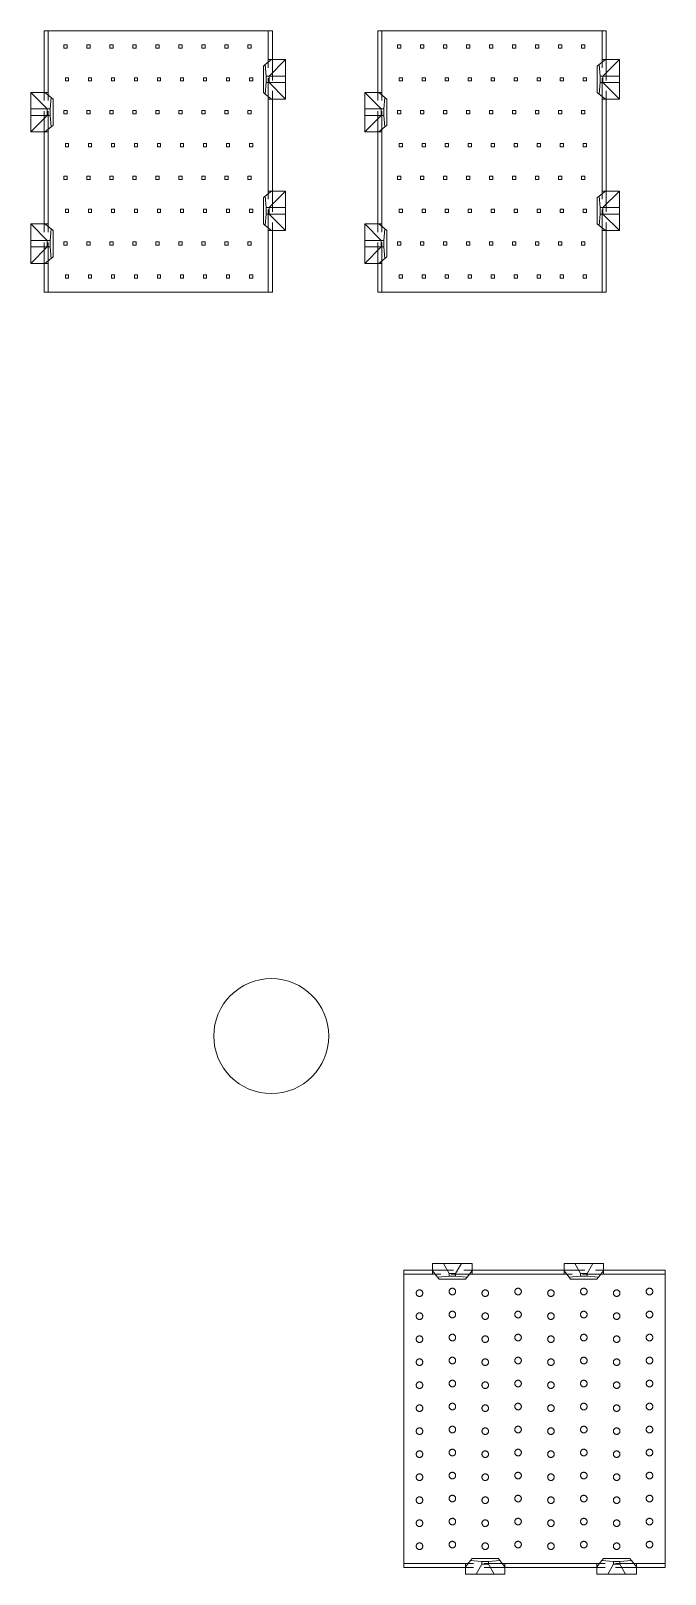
# Model space of a CAD drawing. Header units: millimetres. Extents: x 5 to 589, y 5 to 415.
# Drawn here: x 355.9 to 394.5, y 123.1 to 217 of the extents above; entities that cross this region are included whole.
import ezdxf

# ---------------------------------------------------------------- set-up
doc = ezdxf.new("R2010")
doc.units = ezdxf.units.MM
doc.linetypes.add('HIDDEN', pattern=[1.905, 1.27, -0.635])

msp = doc.modelspace()

# ---------------------------------------------------------------- linework, layer by layer
at = {"color": 7, "linetype": 'Continuous', "lineweight": 15}
for p, q in [((356.722, 217.044), (356.722, 213.294)), ((356.972, 217.044), (356.722, 217.044)), ((356.972, 217.044), (356.972, 213.294)), ((370.372, 217.044), (356.972, 217.044)), ((370.372, 215.294), (370.372, 217.044)), ((370.622, 217.044), (370.372, 217.044)), ((370.622, 217.044), (370.622, 215.294)), ((377.042, 217.044), (377.042, 213.294)), ((377.292, 217.044), (377.042, 217.044)), ((377.292, 217.044), (377.292, 213.294)), ((390.692, 217.044), (377.292, 217.044)), ((390.692, 215.294), (390.692, 217.044)), ((390.942, 217.044), (390.692, 217.044)), ((390.942, 217.044), (390.942, 215.294)), ((370.572, 215.294), (370.191, 214.989)), ((370.372, 215.294), (370.572, 215.294)), ((371.422, 215.294), (370.422, 214.294)), ((370.572, 215.294), (371.422, 215.294)), ((371.422, 215.294), (371.422, 214.294)), ((390.892, 215.294), (390.511, 214.989)), ((390.692, 215.294), (390.892, 215.294)), ((391.742, 215.294), (390.742, 214.294)), ((390.892, 215.294), (391.742, 215.294)), ((391.742, 215.294), (391.742, 214.294)), ((370.072, 214.894), (370.191, 214.989)), ((370.072, 213.294), (370.072, 214.894)), ((370.191, 214.989), (370.252, 214.294)), ((370.252, 214.294), (370.252, 213.894)), ((370.422, 214.294), (370.252, 214.294)), ((370.422, 213.894), (370.422, 214.294)), ((371.422, 214.294), (370.422, 214.294)), ((371.422, 214.294), (371.422, 213.894)), ((390.392, 214.894), (390.511, 214.989)), ((390.392, 213.294), (390.392, 214.894)), ((390.511, 214.989), (390.572, 214.294)), ((390.572, 214.294), (390.572, 213.894)), ((390.742, 214.294), (390.572, 214.294)), ((390.742, 213.894), (390.742, 214.294)), ((391.742, 214.294), (390.742, 214.294)), ((391.742, 214.294), (391.742, 213.894)), ((356.922, 212.294), (355.922, 213.294)), ((355.922, 212.294), (355.922, 213.294)), ((355.922, 213.294), (356.772, 213.294)), ((357.153, 212.989), (356.772, 213.294)), ((356.772, 213.294), (356.972, 213.294)), ((370.191, 213.199), (370.072, 213.294)), ((370.252, 213.894), (370.191, 213.199)), ((370.252, 213.894), (370.422, 213.894)), ((370.422, 213.894), (371.422, 212.894)), ((370.422, 213.894), (371.422, 213.894)), ((371.422, 213.894), (371.422, 212.894)), ((376.242, 213.294), (377.092, 213.294)), ((377.242, 212.294), (376.242, 213.294)), ((376.242, 212.294), (376.242, 213.294)), ((377.473, 212.989), (377.092, 213.294)), ((377.092, 213.294), (377.292, 213.294)), ((390.511, 213.199), (390.392, 213.294)), ((390.572, 213.894), (390.511, 213.199)), ((390.572, 213.894), (390.742, 213.894)), ((390.742, 213.894), (391.742, 212.894)), ((390.742, 213.894), (391.742, 213.894)), ((391.742, 213.894), (391.742, 212.894)), ((355.922, 211.894), (355.922, 212.294)), ((356.922, 212.294), (355.922, 212.294)), ((356.922, 212.294), (356.922, 211.894)), ((357.092, 212.294), (356.922, 212.294)), ((357.092, 212.294), (357.153, 212.989)), ((357.092, 211.894), (357.092, 212.294)), ((357.153, 212.989), (357.272, 212.894)), ((357.272, 212.894), (357.272, 211.294)), ((370.191, 213.199), (370.572, 212.894)), ((370.372, 207.294), (370.372, 212.894)), ((370.572, 212.894), (370.372, 212.894)), ((371.422, 212.894), (370.572, 212.894)), ((370.622, 212.894), (370.622, 207.294)), ((376.242, 211.894), (376.242, 212.294)), ((377.242, 212.294), (376.242, 212.294)), ((377.242, 212.294), (377.242, 211.894)), ((377.412, 212.294), (377.242, 212.294)), ((377.412, 212.294), (377.473, 212.989)), ((377.412, 211.894), (377.412, 212.294)), ((377.473, 212.989), (377.592, 212.894)), ((377.592, 212.894), (377.592, 211.294)), ((390.511, 213.199), (390.892, 212.894)), ((390.692, 207.294), (390.692, 212.894)), ((390.892, 212.894), (390.692, 212.894)), ((391.742, 212.894), (390.892, 212.894)), ((390.942, 212.894), (390.942, 207.294)), ((355.922, 210.894), (356.922, 211.894)), ((355.922, 211.894), (356.922, 211.894)), ((355.922, 210.894), (355.922, 211.894)), ((356.922, 211.894), (357.092, 211.894)), ((357.153, 211.199), (357.092, 211.894)), ((376.242, 211.894), (377.242, 211.894)), ((376.242, 210.894), (376.242, 211.894)), ((376.242, 210.894), (377.242, 211.894)), ((377.242, 211.894), (377.412, 211.894)), ((377.473, 211.199), (377.412, 211.894)), ((356.772, 210.894), (355.922, 210.894)), ((356.722, 205.294), (356.722, 210.894)), ((357.153, 211.199), (356.772, 210.894)), ((356.972, 210.894), (356.772, 210.894)), ((356.972, 210.894), (356.972, 205.294)), ((357.272, 211.294), (357.153, 211.199)), ((377.092, 210.894), (376.242, 210.894)), ((377.042, 205.294), (377.042, 210.894)), ((377.473, 211.199), (377.092, 210.894)), ((377.292, 210.894), (377.092, 210.894)), ((377.292, 210.894), (377.292, 205.294)), ((377.592, 211.294), (377.473, 211.199)), ((370.072, 206.894), (370.191, 206.989)), ((370.072, 205.294), (370.072, 206.894)), ((370.572, 207.294), (370.191, 206.989)), ((370.191, 206.989), (370.252, 206.294)), ((370.372, 207.294), (370.572, 207.294)), ((371.422, 207.294), (370.422, 206.294)), ((370.572, 207.294), (371.422, 207.294)), ((371.422, 207.294), (371.422, 206.294)), ((390.392, 206.894), (390.511, 206.989)), ((390.392, 205.294), (390.392, 206.894)), ((390.892, 207.294), (390.511, 206.989)), ((390.511, 206.989), (390.572, 206.294)), ((390.692, 207.294), (390.892, 207.294)), ((391.742, 207.294), (390.742, 206.294)), ((390.892, 207.294), (391.742, 207.294)), ((391.742, 207.294), (391.742, 206.294)), ((370.252, 205.894), (370.191, 205.199)), ((370.422, 206.294), (370.252, 206.294)), ((370.252, 206.294), (370.252, 205.894)), ((370.252, 205.894), (370.422, 205.894)), ((370.422, 205.894), (370.422, 206.294)), ((371.422, 206.294), (370.422, 206.294)), ((370.422, 205.894), (371.422, 205.894)), ((370.422, 205.894), (371.422, 204.894)), ((371.422, 206.294), (371.422, 205.894)), ((371.422, 205.894), (371.422, 204.894)), ((390.572, 205.894), (390.511, 205.199)), ((390.572, 206.294), (390.572, 205.894)), ((390.742, 206.294), (390.572, 206.294)), ((390.572, 205.894), (390.742, 205.894)), ((390.742, 205.894), (390.742, 206.294)), ((391.742, 206.294), (390.742, 206.294)), ((390.742, 205.894), (391.742, 205.894)), ((390.742, 205.894), (391.742, 204.894)), ((391.742, 206.294), (391.742, 205.894)), ((391.742, 205.894), (391.742, 204.894)), ((355.922, 205.294), (356.772, 205.294)), ((356.922, 204.294), (355.922, 205.294)), ((355.922, 204.294), (355.922, 205.294)), ((356.772, 205.294), (357.153, 204.989)), ((356.772, 205.294), (356.972, 205.294)), ((357.092, 204.294), (357.153, 204.989)), ((357.153, 204.989), (357.272, 204.894)), ((357.272, 204.894), (357.272, 203.294)), ((370.191, 205.199), (370.072, 205.294)), ((370.572, 204.894), (370.191, 205.199)), ((370.372, 201.144), (370.372, 204.894)), ((370.572, 204.894), (370.372, 204.894)), ((371.422, 204.894), (370.572, 204.894)), ((370.622, 204.894), (370.622, 201.144)), ((377.242, 204.294), (376.242, 205.294)), ((376.242, 204.294), (376.242, 205.294)), ((376.242, 205.294), (377.092, 205.294)), ((377.092, 205.294), (377.473, 204.989)), ((377.092, 205.294), (377.292, 205.294)), ((377.412, 204.294), (377.473, 204.989)), ((377.473, 204.989), (377.592, 204.894)), ((377.592, 204.894), (377.592, 203.294)), ((390.511, 205.199), (390.392, 205.294)), ((390.892, 204.894), (390.511, 205.199)), ((390.692, 201.144), (390.692, 204.894)), ((390.892, 204.894), (390.692, 204.894)), ((391.742, 204.894), (390.892, 204.894)), ((390.942, 204.894), (390.942, 201.144)), ((355.922, 203.894), (355.922, 204.294)), ((356.922, 204.294), (355.922, 204.294)), ((355.922, 202.894), (356.922, 203.894)), ((355.922, 203.894), (356.922, 203.894)), ((355.922, 202.894), (355.922, 203.894)), ((357.092, 204.294), (356.922, 204.294)), ((356.922, 204.294), (356.922, 203.894)), ((356.922, 203.894), (357.092, 203.894)), ((357.092, 203.894), (357.092, 204.294)), ((357.153, 203.199), (357.092, 203.894)), ((376.242, 203.894), (376.242, 204.294)), ((377.242, 204.294), (376.242, 204.294)), ((376.242, 202.894), (377.242, 203.894)), ((376.242, 203.894), (377.242, 203.894)), ((376.242, 202.894), (376.242, 203.894)), ((377.412, 204.294), (377.242, 204.294)), ((377.242, 204.294), (377.242, 203.894)), ((377.242, 203.894), (377.412, 203.894)), ((377.412, 203.894), (377.412, 204.294)), ((377.473, 203.199), (377.412, 203.894)), ((356.772, 202.894), (355.922, 202.894)), ((356.722, 201.144), (356.722, 202.894)), ((356.772, 202.894), (357.153, 203.199)), ((356.972, 202.894), (356.772, 202.894)), ((356.972, 202.894), (356.972, 201.144)), ((357.272, 203.294), (357.153, 203.199)), ((377.092, 202.894), (376.242, 202.894)), ((377.042, 201.144), (377.042, 202.894)), ((377.092, 202.894), (377.473, 203.199)), ((377.292, 202.894), (377.092, 202.894)), ((377.292, 202.894), (377.292, 201.144)), ((377.592, 203.294), (377.473, 203.199)), ((356.722, 201.144), (356.972, 201.144)), ((356.972, 201.144), (370.372, 201.144)), ((370.622, 201.144), (370.372, 201.144)), ((377.042, 201.144), (377.292, 201.144)), ((377.292, 201.144), (390.692, 201.144)), ((390.942, 201.144), (390.692, 201.144)), ((380.377, 141.564), (380.377, 142.014)), ((380.377, 142.014), (381.031, 142.014)), ((381.031, 142.014), (381.377, 141.414)), ((381.031, 142.014), (382.123, 142.014)), ((381.777, 141.414), (382.123, 142.014)), ((382.123, 142.014), (382.777, 142.014)), ((382.777, 142.014), (382.777, 141.564)), ((388.377, 141.564), (388.377, 142.014)), ((388.377, 142.014), (389.031, 142.014)), ((389.031, 142.014), (389.377, 141.414)), ((389.031, 142.014), (390.123, 142.014)), ((389.777, 141.414), (390.123, 142.014)), ((390.123, 142.014), (390.777, 142.014)), ((390.777, 142.014), (390.777, 141.564)), ((378.627, 141.614), (380.377, 141.614)), ((378.627, 141.614), (378.627, 141.364)), ((378.627, 141.364), (378.627, 123.764)), ((380.377, 141.364), (378.627, 141.364)), ((380.682, 141.183), (380.377, 141.564)), ((380.377, 141.364), (380.377, 141.564)), ((380.682, 141.183), (381.377, 141.244)), ((380.777, 141.064), (380.682, 141.183)), ((382.377, 141.064), (380.777, 141.064)), ((381.377, 141.414), (381.377, 141.244)), ((381.777, 141.414), (381.377, 141.414)), ((381.377, 141.244), (381.777, 141.244)), ((381.777, 141.244), (381.777, 141.414)), ((381.777, 141.244), (382.472, 141.183)), ((382.472, 141.183), (382.377, 141.064)), ((382.472, 141.183), (382.777, 141.564)), ((382.777, 141.614), (388.377, 141.614)), ((382.777, 141.564), (382.777, 141.364)), ((388.377, 141.364), (382.777, 141.364)), ((388.682, 141.183), (388.377, 141.564)), ((388.377, 141.364), (388.377, 141.564)), ((388.682, 141.183), (389.377, 141.244)), ((388.777, 141.064), (388.682, 141.183)), ((390.377, 141.064), (388.777, 141.064)), ((389.377, 141.414), (389.377, 141.244)), ((389.777, 141.414), (389.377, 141.414)), ((389.377, 141.244), (389.777, 141.244)), ((389.777, 141.244), (389.777, 141.414)), ((389.777, 141.244), (390.472, 141.183)), ((390.472, 141.183), (390.377, 141.064)), ((390.777, 141.564), (390.472, 141.183)), ((390.777, 141.614), (394.527, 141.614)), ((390.777, 141.564), (390.777, 141.364)), ((394.527, 141.364), (390.777, 141.364)), ((394.527, 141.614), (394.527, 141.364)), ((394.527, 123.764), (394.527, 141.364)), ((382.682, 123.945), (382.777, 124.064)), ((382.777, 124.064), (384.377, 124.064)), ((384.377, 124.064), (384.472, 123.945)), ((390.681, 123.945), (390.777, 124.064)), ((390.777, 124.064), (392.377, 124.064)), ((392.377, 124.064), (392.472, 123.945)), ((378.627, 123.764), (382.377, 123.764)), ((378.627, 123.764), (378.627, 123.514)), ((378.627, 123.514), (382.377, 123.514)), ((382.682, 123.945), (382.377, 123.564)), ((382.377, 123.564), (382.377, 123.764)), ((382.377, 123.114), (382.377, 123.564)), ((383.031, 123.114), (382.377, 123.114)), ((383.377, 123.884), (382.682, 123.945)), ((383.377, 123.714), (383.031, 123.114)), ((384.123, 123.114), (383.031, 123.114)), ((383.377, 123.884), (383.377, 123.714)), ((383.777, 123.884), (383.377, 123.884)), ((383.377, 123.714), (383.777, 123.714)), ((384.472, 123.945), (383.777, 123.884)), ((383.777, 123.714), (383.777, 123.884)), ((384.123, 123.114), (383.777, 123.714)), ((384.777, 123.114), (384.123, 123.114)), ((384.472, 123.945), (384.777, 123.564)), ((384.777, 123.764), (390.377, 123.764)), ((384.777, 123.764), (384.777, 123.564)), ((384.777, 123.564), (384.777, 123.114)), ((390.377, 123.514), (384.777, 123.514)), ((390.377, 123.564), (390.681, 123.945)), ((390.377, 123.564), (390.377, 123.764)), ((390.377, 123.114), (390.377, 123.564)), ((391.031, 123.114), (390.377, 123.114)), ((391.377, 123.884), (390.681, 123.945)), ((391.377, 123.714), (391.031, 123.114)), ((392.123, 123.114), (391.031, 123.114)), ((391.777, 123.884), (391.377, 123.884)), ((391.377, 123.884), (391.377, 123.714)), ((391.377, 123.714), (391.777, 123.714)), ((392.472, 123.945), (391.777, 123.884)), ((391.777, 123.714), (391.777, 123.884)), ((392.123, 123.114), (391.777, 123.714)), ((392.777, 123.114), (392.123, 123.114)), ((392.472, 123.945), (392.777, 123.564)), ((392.777, 123.764), (394.527, 123.764)), ((392.777, 123.764), (392.777, 123.564)), ((392.777, 123.564), (392.777, 123.114)), ((394.527, 123.514), (392.777, 123.514)), ((394.527, 123.514), (394.527, 123.764))]:
    msp.add_line(p, q, dxfattribs=at)
at = {"color": 7, "linetype": 'HIDDEN', "lineweight": 0}
for p, q in [((357.922, 216.194), (357.922, 215.994)), ((357.922, 216.194), (358.122, 216.194)), ((358.122, 216.194), (358.122, 215.994)), ((359.322, 216.194), (359.322, 215.994)), ((359.322, 216.194), (359.522, 216.194)), ((359.522, 216.194), (359.522, 215.994)), ((360.722, 216.194), (360.722, 215.994)), ((360.722, 216.194), (360.922, 216.194)), ((360.922, 216.194), (360.922, 215.994)), ((362.122, 216.194), (362.122, 215.994)), ((362.122, 216.194), (362.322, 216.194)), ((362.322, 216.194), (362.322, 215.994)), ((363.522, 216.194), (363.522, 215.994)), ((363.522, 216.194), (363.722, 216.194)), ((363.722, 216.194), (363.722, 215.994)), ((364.922, 216.194), (364.922, 215.994)), ((364.922, 216.194), (365.122, 216.194)), ((365.122, 216.194), (365.122, 215.994)), ((366.322, 216.194), (366.522, 216.194)), ((366.322, 216.194), (366.322, 215.994)), ((366.522, 216.194), (366.522, 215.994)), ((367.722, 216.194), (367.722, 215.994)), ((367.722, 216.194), (367.922, 216.194)), ((367.922, 216.194), (367.922, 215.994)), ((369.122, 216.194), (369.322, 216.194)), ((369.122, 216.194), (369.122, 215.994)), ((369.322, 216.194), (369.322, 215.994)), ((378.242, 216.194), (378.242, 215.994)), ((378.242, 216.194), (378.442, 216.194)), ((378.442, 216.194), (378.442, 215.994)), ((379.642, 216.194), (379.642, 215.994)), ((379.642, 216.194), (379.842, 216.194)), ((379.842, 216.194), (379.842, 215.994)), ((381.042, 216.194), (381.042, 215.994)), ((381.042, 216.194), (381.242, 216.194)), ((381.242, 216.194), (381.242, 215.994)), ((382.442, 216.194), (382.442, 215.994)), ((382.442, 216.194), (382.642, 216.194)), ((382.642, 216.194), (382.642, 215.994)), ((383.842, 216.194), (383.842, 215.994)), ((383.842, 216.194), (384.042, 216.194)), ((384.042, 216.194), (384.042, 215.994)), ((385.242, 216.194), (385.442, 216.194)), ((385.242, 216.194), (385.242, 215.994)), ((385.442, 216.194), (385.442, 215.994)), ((386.642, 216.194), (386.842, 216.194)), ((386.642, 216.194), (386.642, 215.994)), ((386.842, 216.194), (386.842, 215.994)), ((388.042, 216.194), (388.242, 216.194)), ((388.042, 216.194), (388.042, 215.994)), ((388.242, 216.194), (388.242, 215.994)), ((389.442, 216.194), (389.442, 215.994)), ((389.442, 216.194), (389.642, 216.194)), ((389.642, 216.194), (389.642, 215.994)), ((358.122, 215.994), (357.922, 215.994)), ((359.522, 215.994), (359.322, 215.994)), ((360.922, 215.994), (360.722, 215.994)), ((362.322, 215.994), (362.122, 215.994)), ((363.722, 215.994), (363.522, 215.994)), ((365.122, 215.994), (364.922, 215.994)), ((366.522, 215.994), (366.322, 215.994)), ((367.922, 215.994), (367.722, 215.994)), ((369.322, 215.994), (369.122, 215.994)), ((370.372, 212.894), (370.372, 215.294)), ((370.622, 215.294), (370.622, 212.894)), ((378.442, 215.994), (378.242, 215.994)), ((379.842, 215.994), (379.642, 215.994)), ((381.242, 215.994), (381.042, 215.994)), ((382.642, 215.994), (382.442, 215.994)), ((384.042, 215.994), (383.842, 215.994)), ((385.442, 215.994), (385.242, 215.994)), ((386.842, 215.994), (386.642, 215.994)), ((388.242, 215.994), (388.042, 215.994)), ((389.642, 215.994), (389.442, 215.994)), ((390.692, 212.894), (390.692, 215.294)), ((390.942, 215.294), (390.942, 212.894)), ((358.022, 213.994), (358.022, 214.194)), ((358.022, 214.194), (358.222, 214.194)), ((358.222, 214.194), (358.222, 213.994)), ((359.422, 213.994), (359.422, 214.194)), ((359.422, 214.194), (359.622, 214.194)), ((359.622, 214.194), (359.622, 213.994)), ((360.822, 214.194), (361.022, 214.194)), ((360.822, 213.994), (360.822, 214.194)), ((361.022, 214.194), (361.022, 213.994)), ((362.222, 213.994), (362.222, 214.194)), ((362.222, 214.194), (362.422, 214.194)), ((362.422, 214.194), (362.422, 213.994)), ((363.622, 214.194), (363.822, 214.194)), ((363.622, 213.994), (363.622, 214.194)), ((363.822, 214.194), (363.822, 213.994)), ((365.022, 214.194), (365.222, 214.194)), ((365.022, 213.994), (365.022, 214.194)), ((365.222, 214.194), (365.222, 213.994)), ((366.422, 213.994), (366.422, 214.194)), ((366.422, 214.194), (366.622, 214.194)), ((366.622, 214.194), (366.622, 213.994)), ((367.822, 213.994), (367.822, 214.194)), ((367.822, 214.194), (368.022, 214.194)), ((368.022, 214.194), (368.022, 213.994)), ((369.222, 213.994), (369.222, 214.194)), ((369.222, 214.194), (369.422, 214.194)), ((369.422, 214.194), (369.422, 213.994)), ((378.342, 213.994), (378.342, 214.194)), ((378.342, 214.194), (378.542, 214.194)), ((378.542, 214.194), (378.542, 213.994)), ((379.742, 214.194), (379.942, 214.194)), ((379.742, 213.994), (379.742, 214.194)), ((379.942, 214.194), (379.942, 213.994)), ((381.142, 214.194), (381.342, 214.194)), ((381.142, 213.994), (381.142, 214.194)), ((381.342, 214.194), (381.342, 213.994)), ((382.542, 213.994), (382.542, 214.194)), ((382.542, 214.194), (382.742, 214.194)), ((382.742, 214.194), (382.742, 213.994)), ((383.942, 214.194), (384.142, 214.194)), ((383.942, 213.994), (383.942, 214.194)), ((384.142, 214.194), (384.142, 213.994)), ((385.342, 214.194), (385.542, 214.194)), ((385.342, 213.994), (385.342, 214.194)), ((385.542, 214.194), (385.542, 213.994)), ((386.742, 214.194), (386.942, 214.194)), ((386.742, 213.994), (386.742, 214.194)), ((386.942, 214.194), (386.942, 213.994)), ((388.142, 213.994), (388.142, 214.194)), ((388.142, 214.194), (388.342, 214.194)), ((388.342, 214.194), (388.342, 213.994)), ((389.542, 213.994), (389.542, 214.194)), ((389.542, 214.194), (389.742, 214.194)), ((389.742, 214.194), (389.742, 213.994)), ((356.722, 210.894), (356.722, 213.294)), ((356.972, 210.894), (356.972, 213.294)), ((358.022, 213.994), (358.222, 213.994)), ((359.422, 213.994), (359.622, 213.994)), ((360.822, 213.994), (361.022, 213.994)), ((362.222, 213.994), (362.422, 213.994)), ((363.622, 213.994), (363.822, 213.994)), ((365.022, 213.994), (365.222, 213.994)), ((366.422, 213.994), (366.622, 213.994)), ((367.822, 213.994), (368.022, 213.994)), ((369.222, 213.994), (369.422, 213.994)), ((377.042, 210.894), (377.042, 213.294)), ((377.292, 210.894), (377.292, 213.294)), ((378.342, 213.994), (378.542, 213.994)), ((379.742, 213.994), (379.942, 213.994)), ((381.142, 213.994), (381.342, 213.994)), ((382.542, 213.994), (382.742, 213.994)), ((383.942, 213.994), (384.142, 213.994)), ((385.342, 213.994), (385.542, 213.994)), ((386.742, 213.994), (386.942, 213.994)), ((388.142, 213.994), (388.342, 213.994)), ((389.542, 213.994), (389.742, 213.994)), ((357.922, 212.194), (357.922, 211.994)), ((357.922, 212.194), (358.122, 212.194)), ((358.122, 211.994), (357.922, 211.994)), ((358.122, 212.194), (358.122, 211.994)), ((359.322, 212.194), (359.522, 212.194)), ((359.322, 212.194), (359.322, 211.994)), ((359.522, 211.994), (359.322, 211.994)), ((359.522, 212.194), (359.522, 211.994)), ((360.722, 212.194), (360.722, 211.994)), ((360.722, 212.194), (360.922, 212.194)), ((360.922, 211.994), (360.722, 211.994)), ((360.922, 212.194), (360.922, 211.994)), ((362.122, 212.194), (362.122, 211.994)), ((362.122, 212.194), (362.322, 212.194)), ((362.322, 211.994), (362.122, 211.994)), ((362.322, 212.194), (362.322, 211.994)), ((363.522, 212.194), (363.522, 211.994)), ((363.522, 212.194), (363.722, 212.194)), ((363.722, 211.994), (363.522, 211.994)), ((363.722, 212.194), (363.722, 211.994)), ((364.922, 212.194), (365.122, 212.194)), ((364.922, 212.194), (364.922, 211.994)), ((365.122, 211.994), (364.922, 211.994)), ((365.122, 212.194), (365.122, 211.994)), ((366.322, 212.194), (366.522, 212.194)), ((366.322, 212.194), (366.322, 211.994)), ((366.522, 211.994), (366.322, 211.994)), ((366.522, 212.194), (366.522, 211.994)), ((367.722, 212.194), (367.922, 212.194)), ((367.722, 212.194), (367.722, 211.994)), ((367.922, 211.994), (367.722, 211.994)), ((367.922, 212.194), (367.922, 211.994)), ((369.122, 212.194), (369.322, 212.194)), ((369.122, 212.194), (369.122, 211.994)), ((369.322, 211.994), (369.122, 211.994)), ((369.322, 212.194), (369.322, 211.994)), ((378.242, 212.194), (378.442, 212.194)), ((378.242, 212.194), (378.242, 211.994)), ((378.442, 211.994), (378.242, 211.994)), ((378.442, 212.194), (378.442, 211.994)), ((379.642, 212.194), (379.842, 212.194)), ((379.642, 212.194), (379.642, 211.994)), ((379.842, 211.994), (379.642, 211.994)), ((379.842, 212.194), (379.842, 211.994)), ((381.042, 212.194), (381.242, 212.194)), ((381.042, 212.194), (381.042, 211.994)), ((381.242, 211.994), (381.042, 211.994)), ((381.242, 212.194), (381.242, 211.994)), ((382.442, 212.194), (382.642, 212.194)), ((382.442, 212.194), (382.442, 211.994)), ((382.642, 211.994), (382.442, 211.994)), ((382.642, 212.194), (382.642, 211.994)), ((383.842, 212.194), (383.842, 211.994)), ((383.842, 212.194), (384.042, 212.194)), ((384.042, 211.994), (383.842, 211.994)), ((384.042, 212.194), (384.042, 211.994)), ((385.242, 212.194), (385.242, 211.994)), ((385.242, 212.194), (385.442, 212.194)), ((385.442, 211.994), (385.242, 211.994)), ((385.442, 212.194), (385.442, 211.994)), ((386.642, 212.194), (386.842, 212.194)), ((386.642, 212.194), (386.642, 211.994)), ((386.842, 211.994), (386.642, 211.994)), ((386.842, 212.194), (386.842, 211.994)), ((388.042, 212.194), (388.242, 212.194)), ((388.042, 212.194), (388.042, 211.994)), ((388.242, 211.994), (388.042, 211.994)), ((388.242, 212.194), (388.242, 211.994)), ((389.442, 212.194), (389.642, 212.194)), ((389.442, 212.194), (389.442, 211.994)), ((389.642, 211.994), (389.442, 211.994)), ((389.642, 212.194), (389.642, 211.994)), ((358.022, 209.994), (358.022, 210.194)), ((358.022, 210.194), (358.222, 210.194)), ((358.022, 209.994), (358.222, 209.994)), ((358.222, 210.194), (358.222, 209.994)), ((359.422, 209.994), (359.422, 210.194)), ((359.422, 210.194), (359.622, 210.194)), ((359.422, 209.994), (359.622, 209.994)), ((359.622, 210.194), (359.622, 209.994)), ((360.822, 209.994), (360.822, 210.194)), ((360.822, 210.194), (361.022, 210.194)), ((360.822, 209.994), (361.022, 209.994)), ((361.022, 210.194), (361.022, 209.994)), ((362.222, 210.194), (362.422, 210.194)), ((362.222, 209.994), (362.222, 210.194)), ((362.222, 209.994), (362.422, 209.994)), ((362.422, 210.194), (362.422, 209.994)), ((363.622, 210.194), (363.822, 210.194)), ((363.622, 209.994), (363.622, 210.194)), ((363.622, 209.994), (363.822, 209.994)), ((363.822, 210.194), (363.822, 209.994)), ((365.022, 209.994), (365.022, 210.194)), ((365.022, 210.194), (365.222, 210.194)), ((365.022, 209.994), (365.222, 209.994)), ((365.222, 210.194), (365.222, 209.994)), ((366.422, 210.194), (366.622, 210.194)), ((366.422, 209.994), (366.422, 210.194)), ((366.422, 209.994), (366.622, 209.994)), ((366.622, 210.194), (366.622, 209.994)), ((367.822, 209.994), (367.822, 210.194)), ((367.822, 210.194), (368.022, 210.194)), ((367.822, 209.994), (368.022, 209.994)), ((368.022, 210.194), (368.022, 209.994)), ((369.222, 209.994), (369.222, 210.194)), ((369.222, 210.194), (369.422, 210.194)), ((369.222, 209.994), (369.422, 209.994)), ((369.422, 210.194), (369.422, 209.994)), ((378.342, 210.194), (378.542, 210.194)), ((378.342, 209.994), (378.342, 210.194)), ((378.342, 209.994), (378.542, 209.994)), ((378.542, 210.194), (378.542, 209.994)), ((379.742, 209.994), (379.742, 210.194)), ((379.742, 210.194), (379.942, 210.194)), ((379.742, 209.994), (379.942, 209.994)), ((379.942, 210.194), (379.942, 209.994)), ((381.142, 209.994), (381.142, 210.194)), ((381.142, 210.194), (381.342, 210.194)), ((381.142, 209.994), (381.342, 209.994)), ((381.342, 210.194), (381.342, 209.994)), ((382.542, 209.994), (382.542, 210.194)), ((382.542, 210.194), (382.742, 210.194)), ((382.542, 209.994), (382.742, 209.994)), ((382.742, 210.194), (382.742, 209.994)), ((383.942, 210.194), (384.142, 210.194)), ((383.942, 209.994), (383.942, 210.194)), ((383.942, 209.994), (384.142, 209.994)), ((384.142, 210.194), (384.142, 209.994)), ((385.342, 209.994), (385.342, 210.194)), ((385.342, 210.194), (385.542, 210.194)), ((385.342, 209.994), (385.542, 209.994)), ((385.542, 210.194), (385.542, 209.994)), ((386.742, 209.994), (386.742, 210.194)), ((386.742, 210.194), (386.942, 210.194)), ((386.742, 209.994), (386.942, 209.994)), ((386.942, 210.194), (386.942, 209.994)), ((388.142, 209.994), (388.142, 210.194)), ((388.142, 210.194), (388.342, 210.194)), ((388.142, 209.994), (388.342, 209.994)), ((388.342, 210.194), (388.342, 209.994)), ((389.542, 209.994), (389.542, 210.194)), ((389.542, 210.194), (389.742, 210.194)), ((389.542, 209.994), (389.742, 209.994)), ((389.742, 210.194), (389.742, 209.994)), ((357.922, 208.194), (358.122, 208.194)), ((357.922, 208.194), (357.922, 207.994)), ((358.122, 207.994), (357.922, 207.994)), ((358.122, 208.194), (358.122, 207.994)), ((359.322, 208.194), (359.522, 208.194)), ((359.322, 208.194), (359.322, 207.994)), ((359.522, 207.994), (359.322, 207.994)), ((359.522, 208.194), (359.522, 207.994)), ((360.722, 208.194), (360.922, 208.194)), ((360.722, 208.194), (360.722, 207.994)), ((360.922, 207.994), (360.722, 207.994)), ((360.922, 208.194), (360.922, 207.994)), ((362.122, 208.194), (362.122, 207.994)), ((362.122, 208.194), (362.322, 208.194)), ((362.322, 207.994), (362.122, 207.994)), ((362.322, 208.194), (362.322, 207.994)), ((363.522, 208.194), (363.722, 208.194)), ((363.522, 208.194), (363.522, 207.994)), ((363.722, 207.994), (363.522, 207.994)), ((363.722, 208.194), (363.722, 207.994)), ((364.922, 208.194), (365.122, 208.194)), ((364.922, 208.194), (364.922, 207.994)), ((365.122, 207.994), (364.922, 207.994)), ((365.122, 208.194), (365.122, 207.994)), ((366.322, 208.194), (366.522, 208.194)), ((366.322, 208.194), (366.322, 207.994)), ((366.522, 207.994), (366.322, 207.994)), ((366.522, 208.194), (366.522, 207.994)), ((367.722, 208.194), (367.922, 208.194)), ((367.722, 208.194), (367.722, 207.994)), ((367.922, 207.994), (367.722, 207.994)), ((367.922, 208.194), (367.922, 207.994)), ((369.122, 208.194), (369.322, 208.194)), ((369.122, 208.194), (369.122, 207.994)), ((369.322, 207.994), (369.122, 207.994)), ((369.322, 208.194), (369.322, 207.994)), ((378.242, 208.194), (378.442, 208.194)), ((378.242, 208.194), (378.242, 207.994)), ((378.442, 207.994), (378.242, 207.994)), ((378.442, 208.194), (378.442, 207.994)), ((379.642, 208.194), (379.842, 208.194)), ((379.642, 208.194), (379.642, 207.994)), ((379.842, 207.994), (379.642, 207.994)), ((379.842, 208.194), (379.842, 207.994)), ((381.042, 208.194), (381.242, 208.194)), ((381.042, 208.194), (381.042, 207.994)), ((381.242, 207.994), (381.042, 207.994)), ((381.242, 208.194), (381.242, 207.994)), ((382.442, 208.194), (382.642, 208.194)), ((382.442, 208.194), (382.442, 207.994)), ((382.642, 207.994), (382.442, 207.994)), ((382.642, 208.194), (382.642, 207.994)), ((383.842, 208.194), (384.042, 208.194)), ((383.842, 208.194), (383.842, 207.994)), ((384.042, 207.994), (383.842, 207.994)), ((384.042, 208.194), (384.042, 207.994)), ((385.242, 208.194), (385.242, 207.994)), ((385.242, 208.194), (385.442, 208.194)), ((385.442, 207.994), (385.242, 207.994)), ((385.442, 208.194), (385.442, 207.994)), ((386.642, 208.194), (386.842, 208.194)), ((386.642, 208.194), (386.642, 207.994)), ((386.842, 207.994), (386.642, 207.994)), ((386.842, 208.194), (386.842, 207.994)), ((388.042, 208.194), (388.042, 207.994)), ((388.042, 208.194), (388.242, 208.194)), ((388.242, 207.994), (388.042, 207.994)), ((388.242, 208.194), (388.242, 207.994)), ((389.442, 208.194), (389.442, 207.994)), ((389.442, 208.194), (389.642, 208.194)), ((389.642, 207.994), (389.442, 207.994)), ((389.642, 208.194), (389.642, 207.994)), ((370.372, 204.894), (370.372, 207.294)), ((370.622, 207.294), (370.622, 204.894)), ((390.692, 204.894), (390.692, 207.294)), ((390.942, 207.294), (390.942, 204.894)), ((358.022, 205.994), (358.022, 206.194)), ((358.022, 206.194), (358.222, 206.194)), ((358.022, 205.994), (358.222, 205.994)), ((358.222, 206.194), (358.222, 205.994)), ((359.422, 206.194), (359.622, 206.194)), ((359.422, 205.994), (359.422, 206.194)), ((359.422, 205.994), (359.622, 205.994)), ((359.622, 206.194), (359.622, 205.994)), ((360.822, 205.994), (360.822, 206.194)), ((360.822, 206.194), (361.022, 206.194)), ((360.822, 205.994), (361.022, 205.994)), ((361.022, 206.194), (361.022, 205.994)), ((362.222, 205.994), (362.222, 206.194)), ((362.222, 206.194), (362.422, 206.194)), ((362.222, 205.994), (362.422, 205.994)), ((362.422, 206.194), (362.422, 205.994)), ((363.622, 206.194), (363.822, 206.194)), ((363.622, 205.994), (363.622, 206.194)), ((363.622, 205.994), (363.822, 205.994)), ((363.822, 206.194), (363.822, 205.994)), ((365.022, 205.994), (365.022, 206.194)), ((365.022, 206.194), (365.222, 206.194)), ((365.022, 205.994), (365.222, 205.994)), ((365.222, 206.194), (365.222, 205.994)), ((366.422, 206.194), (366.622, 206.194)), ((366.422, 205.994), (366.422, 206.194)), ((366.422, 205.994), (366.622, 205.994)), ((366.622, 206.194), (366.622, 205.994)), ((367.822, 206.194), (368.022, 206.194)), ((367.822, 205.994), (367.822, 206.194)), ((367.822, 205.994), (368.022, 205.994)), ((368.022, 206.194), (368.022, 205.994)), ((369.222, 205.994), (369.222, 206.194)), ((369.222, 206.194), (369.422, 206.194)), ((369.222, 205.994), (369.422, 205.994)), ((369.422, 206.194), (369.422, 205.994)), ((378.342, 205.994), (378.342, 206.194)), ((378.342, 206.194), (378.542, 206.194)), ((378.342, 205.994), (378.542, 205.994)), ((378.542, 206.194), (378.542, 205.994)), ((379.742, 205.994), (379.742, 206.194)), ((379.742, 206.194), (379.942, 206.194)), ((379.742, 205.994), (379.942, 205.994)), ((379.942, 206.194), (379.942, 205.994)), ((381.142, 205.994), (381.142, 206.194)), ((381.142, 206.194), (381.342, 206.194)), ((381.142, 205.994), (381.342, 205.994)), ((381.342, 206.194), (381.342, 205.994)), ((382.542, 205.994), (382.542, 206.194)), ((382.542, 206.194), (382.742, 206.194)), ((382.542, 205.994), (382.742, 205.994)), ((382.742, 206.194), (382.742, 205.994)), ((383.942, 205.994), (383.942, 206.194)), ((383.942, 206.194), (384.142, 206.194)), ((383.942, 205.994), (384.142, 205.994)), ((384.142, 206.194), (384.142, 205.994)), ((385.342, 205.994), (385.342, 206.194)), ((385.342, 206.194), (385.542, 206.194)), ((385.342, 205.994), (385.542, 205.994)), ((385.542, 206.194), (385.542, 205.994)), ((386.742, 205.994), (386.742, 206.194)), ((386.742, 206.194), (386.942, 206.194)), ((386.742, 205.994), (386.942, 205.994)), ((386.942, 206.194), (386.942, 205.994)), ((388.142, 205.994), (388.142, 206.194)), ((388.142, 206.194), (388.342, 206.194)), ((388.142, 205.994), (388.342, 205.994)), ((388.342, 206.194), (388.342, 205.994)), ((389.542, 206.194), (389.742, 206.194)), ((389.542, 205.994), (389.542, 206.194)), ((389.542, 205.994), (389.742, 205.994)), ((389.742, 206.194), (389.742, 205.994)), ((356.722, 202.894), (356.722, 205.294)), ((356.972, 202.894), (356.972, 205.294)), ((377.042, 202.894), (377.042, 205.294)), ((377.292, 202.894), (377.292, 205.294)), ((357.922, 204.194), (358.122, 204.194)), ((357.922, 204.194), (357.922, 203.994)), ((358.122, 203.994), (357.922, 203.994)), ((358.122, 204.194), (358.122, 203.994)), ((359.322, 204.194), (359.522, 204.194)), ((359.322, 204.194), (359.322, 203.994)), ((359.522, 203.994), (359.322, 203.994)), ((359.522, 204.194), (359.522, 203.994)), ((360.722, 204.194), (360.922, 204.194)), ((360.722, 204.194), (360.722, 203.994)), ((360.922, 203.994), (360.722, 203.994)), ((360.922, 204.194), (360.922, 203.994)), ((362.122, 204.194), (362.322, 204.194)), ((362.122, 204.194), (362.122, 203.994)), ((362.322, 203.994), (362.122, 203.994)), ((362.322, 204.194), (362.322, 203.994)), ((363.522, 204.194), (363.722, 204.194)), ((363.522, 204.194), (363.522, 203.994)), ((363.722, 203.994), (363.522, 203.994)), ((363.722, 204.194), (363.722, 203.994)), ((364.922, 204.194), (365.122, 204.194)), ((364.922, 204.194), (364.922, 203.994)), ((365.122, 203.994), (364.922, 203.994)), ((365.122, 204.194), (365.122, 203.994)), ((366.322, 204.194), (366.522, 204.194)), ((366.322, 204.194), (366.322, 203.994)), ((366.522, 203.994), (366.322, 203.994)), ((366.522, 204.194), (366.522, 203.994)), ((367.722, 204.194), (367.922, 204.194)), ((367.722, 204.194), (367.722, 203.994)), ((367.922, 203.994), (367.722, 203.994)), ((367.922, 204.194), (367.922, 203.994)), ((369.122, 204.194), (369.122, 203.994)), ((369.122, 204.194), (369.322, 204.194)), ((369.322, 203.994), (369.122, 203.994)), ((369.322, 204.194), (369.322, 203.994)), ((378.242, 204.194), (378.242, 203.994)), ((378.242, 204.194), (378.442, 204.194)), ((378.442, 203.994), (378.242, 203.994)), ((378.442, 204.194), (378.442, 203.994)), ((379.642, 204.194), (379.642, 203.994)), ((379.642, 204.194), (379.842, 204.194)), ((379.842, 203.994), (379.642, 203.994)), ((379.842, 204.194), (379.842, 203.994)), ((381.042, 204.194), (381.042, 203.994)), ((381.042, 204.194), (381.242, 204.194)), ((381.242, 203.994), (381.042, 203.994)), ((381.242, 204.194), (381.242, 203.994)), ((382.442, 204.194), (382.642, 204.194)), ((382.442, 204.194), (382.442, 203.994)), ((382.642, 203.994), (382.442, 203.994)), ((382.642, 204.194), (382.642, 203.994)), ((383.842, 204.194), (384.042, 204.194)), ((383.842, 204.194), (383.842, 203.994)), ((384.042, 203.994), (383.842, 203.994)), ((384.042, 204.194), (384.042, 203.994)), ((385.242, 204.194), (385.242, 203.994)), ((385.242, 204.194), (385.442, 204.194)), ((385.442, 203.994), (385.242, 203.994)), ((385.442, 204.194), (385.442, 203.994)), ((386.642, 204.194), (386.642, 203.994)), ((386.642, 204.194), (386.842, 204.194)), ((386.842, 203.994), (386.642, 203.994)), ((386.842, 204.194), (386.842, 203.994)), ((388.042, 204.194), (388.042, 203.994)), ((388.042, 204.194), (388.242, 204.194)), ((388.242, 203.994), (388.042, 203.994)), ((388.242, 204.194), (388.242, 203.994)), ((389.442, 204.194), (389.442, 203.994)), ((389.442, 204.194), (389.642, 204.194)), ((389.642, 203.994), (389.442, 203.994)), ((389.642, 204.194), (389.642, 203.994)), ((358.022, 201.994), (358.022, 202.194)), ((358.022, 202.194), (358.222, 202.194)), ((358.022, 201.994), (358.222, 201.994)), ((358.222, 202.194), (358.222, 201.994)), ((359.422, 201.994), (359.422, 202.194)), ((359.422, 202.194), (359.622, 202.194)), ((359.422, 201.994), (359.622, 201.994)), ((359.622, 202.194), (359.622, 201.994)), ((360.822, 201.994), (360.822, 202.194)), ((360.822, 202.194), (361.022, 202.194)), ((360.822, 201.994), (361.022, 201.994)), ((361.022, 202.194), (361.022, 201.994)), ((362.222, 201.994), (362.222, 202.194)), ((362.222, 202.194), (362.422, 202.194)), ((362.222, 201.994), (362.422, 201.994)), ((362.422, 202.194), (362.422, 201.994)), ((363.622, 202.194), (363.822, 202.194)), ((363.622, 201.994), (363.622, 202.194)), ((363.622, 201.994), (363.822, 201.994)), ((363.822, 202.194), (363.822, 201.994)), ((365.022, 202.194), (365.222, 202.194)), ((365.022, 201.994), (365.022, 202.194)), ((365.022, 201.994), (365.222, 201.994)), ((365.222, 202.194), (365.222, 201.994)), ((366.422, 201.994), (366.422, 202.194)), ((366.422, 202.194), (366.622, 202.194)), ((366.422, 201.994), (366.622, 201.994)), ((366.622, 202.194), (366.622, 201.994)), ((367.822, 201.994), (367.822, 202.194)), ((367.822, 202.194), (368.022, 202.194)), ((367.822, 201.994), (368.022, 201.994)), ((368.022, 202.194), (368.022, 201.994)), ((369.222, 201.994), (369.222, 202.194)), ((369.222, 202.194), (369.422, 202.194)), ((369.222, 201.994), (369.422, 201.994)), ((369.422, 202.194), (369.422, 201.994)), ((378.342, 202.194), (378.542, 202.194)), ((378.342, 201.994), (378.342, 202.194)), ((378.342, 201.994), (378.542, 201.994)), ((378.542, 202.194), (378.542, 201.994)), ((379.742, 202.194), (379.942, 202.194)), ((379.742, 201.994), (379.742, 202.194)), ((379.742, 201.994), (379.942, 201.994)), ((379.942, 202.194), (379.942, 201.994)), ((381.142, 201.994), (381.142, 202.194)), ((381.142, 202.194), (381.342, 202.194)), ((381.142, 201.994), (381.342, 201.994)), ((381.342, 202.194), (381.342, 201.994)), ((382.542, 202.194), (382.742, 202.194)), ((382.542, 201.994), (382.542, 202.194)), ((382.542, 201.994), (382.742, 201.994)), ((382.742, 202.194), (382.742, 201.994)), ((383.942, 201.994), (383.942, 202.194)), ((383.942, 202.194), (384.142, 202.194)), ((383.942, 201.994), (384.142, 201.994)), ((384.142, 202.194), (384.142, 201.994)), ((385.342, 202.194), (385.542, 202.194)), ((385.342, 201.994), (385.342, 202.194)), ((385.342, 201.994), (385.542, 201.994)), ((385.542, 202.194), (385.542, 201.994)), ((386.742, 201.994), (386.742, 202.194)), ((386.742, 202.194), (386.942, 202.194)), ((386.742, 201.994), (386.942, 201.994)), ((386.942, 202.194), (386.942, 201.994)), ((388.142, 202.194), (388.342, 202.194)), ((388.142, 201.994), (388.142, 202.194)), ((388.142, 201.994), (388.342, 201.994)), ((388.342, 202.194), (388.342, 201.994)), ((389.542, 202.194), (389.742, 202.194)), ((389.542, 201.994), (389.542, 202.194)), ((389.542, 201.994), (389.742, 201.994)), ((389.742, 202.194), (389.742, 201.994)), ((380.377, 141.614), (382.777, 141.614)), ((382.777, 141.364), (380.377, 141.364)), ((388.377, 141.614), (390.777, 141.614)), ((390.777, 141.364), (388.377, 141.364)), ((384.777, 123.764), (382.377, 123.764)), ((384.777, 123.514), (382.377, 123.514)), ((392.777, 123.764), (390.377, 123.764)), ((392.777, 123.514), (390.377, 123.514))]:
    msp.add_line(p, q, dxfattribs=at)
at = {"color": 7, "linetype": 'Continuous', "lineweight": 15}
msp.add_circle((370.557, 155.864), 3.5, dxfattribs=at)
at = {"color": 7, "linetype": 'HIDDEN', "lineweight": 0}
for centre in [(379.577, 140.214), (381.577, 140.314), (383.577, 140.214), (385.577, 140.314), (387.577, 140.214), (389.577, 140.314), (391.577, 140.214), (393.577, 140.314), (381.577, 138.914), (385.577, 138.914), (389.577, 138.914), (393.577, 138.914), (379.577, 138.814), (383.577, 138.814), (387.577, 138.814), (391.577, 138.814), (379.577, 137.414), (381.577, 137.514), (383.577, 137.414), (385.577, 137.514), (387.577, 137.414), (389.577, 137.514), (391.577, 137.414), (393.577, 137.514), (379.577, 136.014), (381.577, 136.114), (383.577, 136.014), (385.577, 136.114), (387.577, 136.014), (389.577, 136.114), (391.577, 136.014), (393.577, 136.114), (379.577, 134.614), (381.577, 134.714), (383.577, 134.614), (385.577, 134.714), (387.577, 134.614), (389.577, 134.714), (391.577, 134.614), (393.577, 134.714), (379.577, 133.214), (381.577, 133.314), (383.577, 133.214), (385.577, 133.314), (387.577, 133.214), (389.577, 133.314), (391.577, 133.214), (393.577, 133.314), (379.577, 131.814), (381.577, 131.914), (383.577, 131.814), (385.577, 131.914), (387.577, 131.814), (389.577, 131.914), (391.577, 131.814), (393.577, 131.914), (379.577, 130.414), (381.577, 130.514), (383.577, 130.414), (385.577, 130.514), (387.577, 130.414), (389.577, 130.514), (391.577, 130.414), (393.577, 130.514), (379.577, 129.014), (381.577, 129.114), (383.577, 129.014), (385.577, 129.114), (387.577, 129.014), (389.577, 129.114), (391.577, 129.014), (393.577, 129.114), (379.577, 127.614), (381.577, 127.714), (383.577, 127.614), (385.577, 127.714), (387.577, 127.614), (389.577, 127.714), (391.577, 127.614), (393.577, 127.714), (379.577, 126.214), (381.577, 126.314), (383.577, 126.214), (385.577, 126.314), (387.577, 126.214), (389.577, 126.314), (391.577, 126.214), (393.577, 126.314), (379.577, 124.814), (381.577, 124.914), (383.577, 124.814), (385.577, 124.914), (387.577, 124.814), (389.577, 124.914), (391.577, 124.814), (393.577, 124.914)]:
    msp.add_circle(centre, 0.2, dxfattribs=at)

doc.saveas('drawing.dxf')
